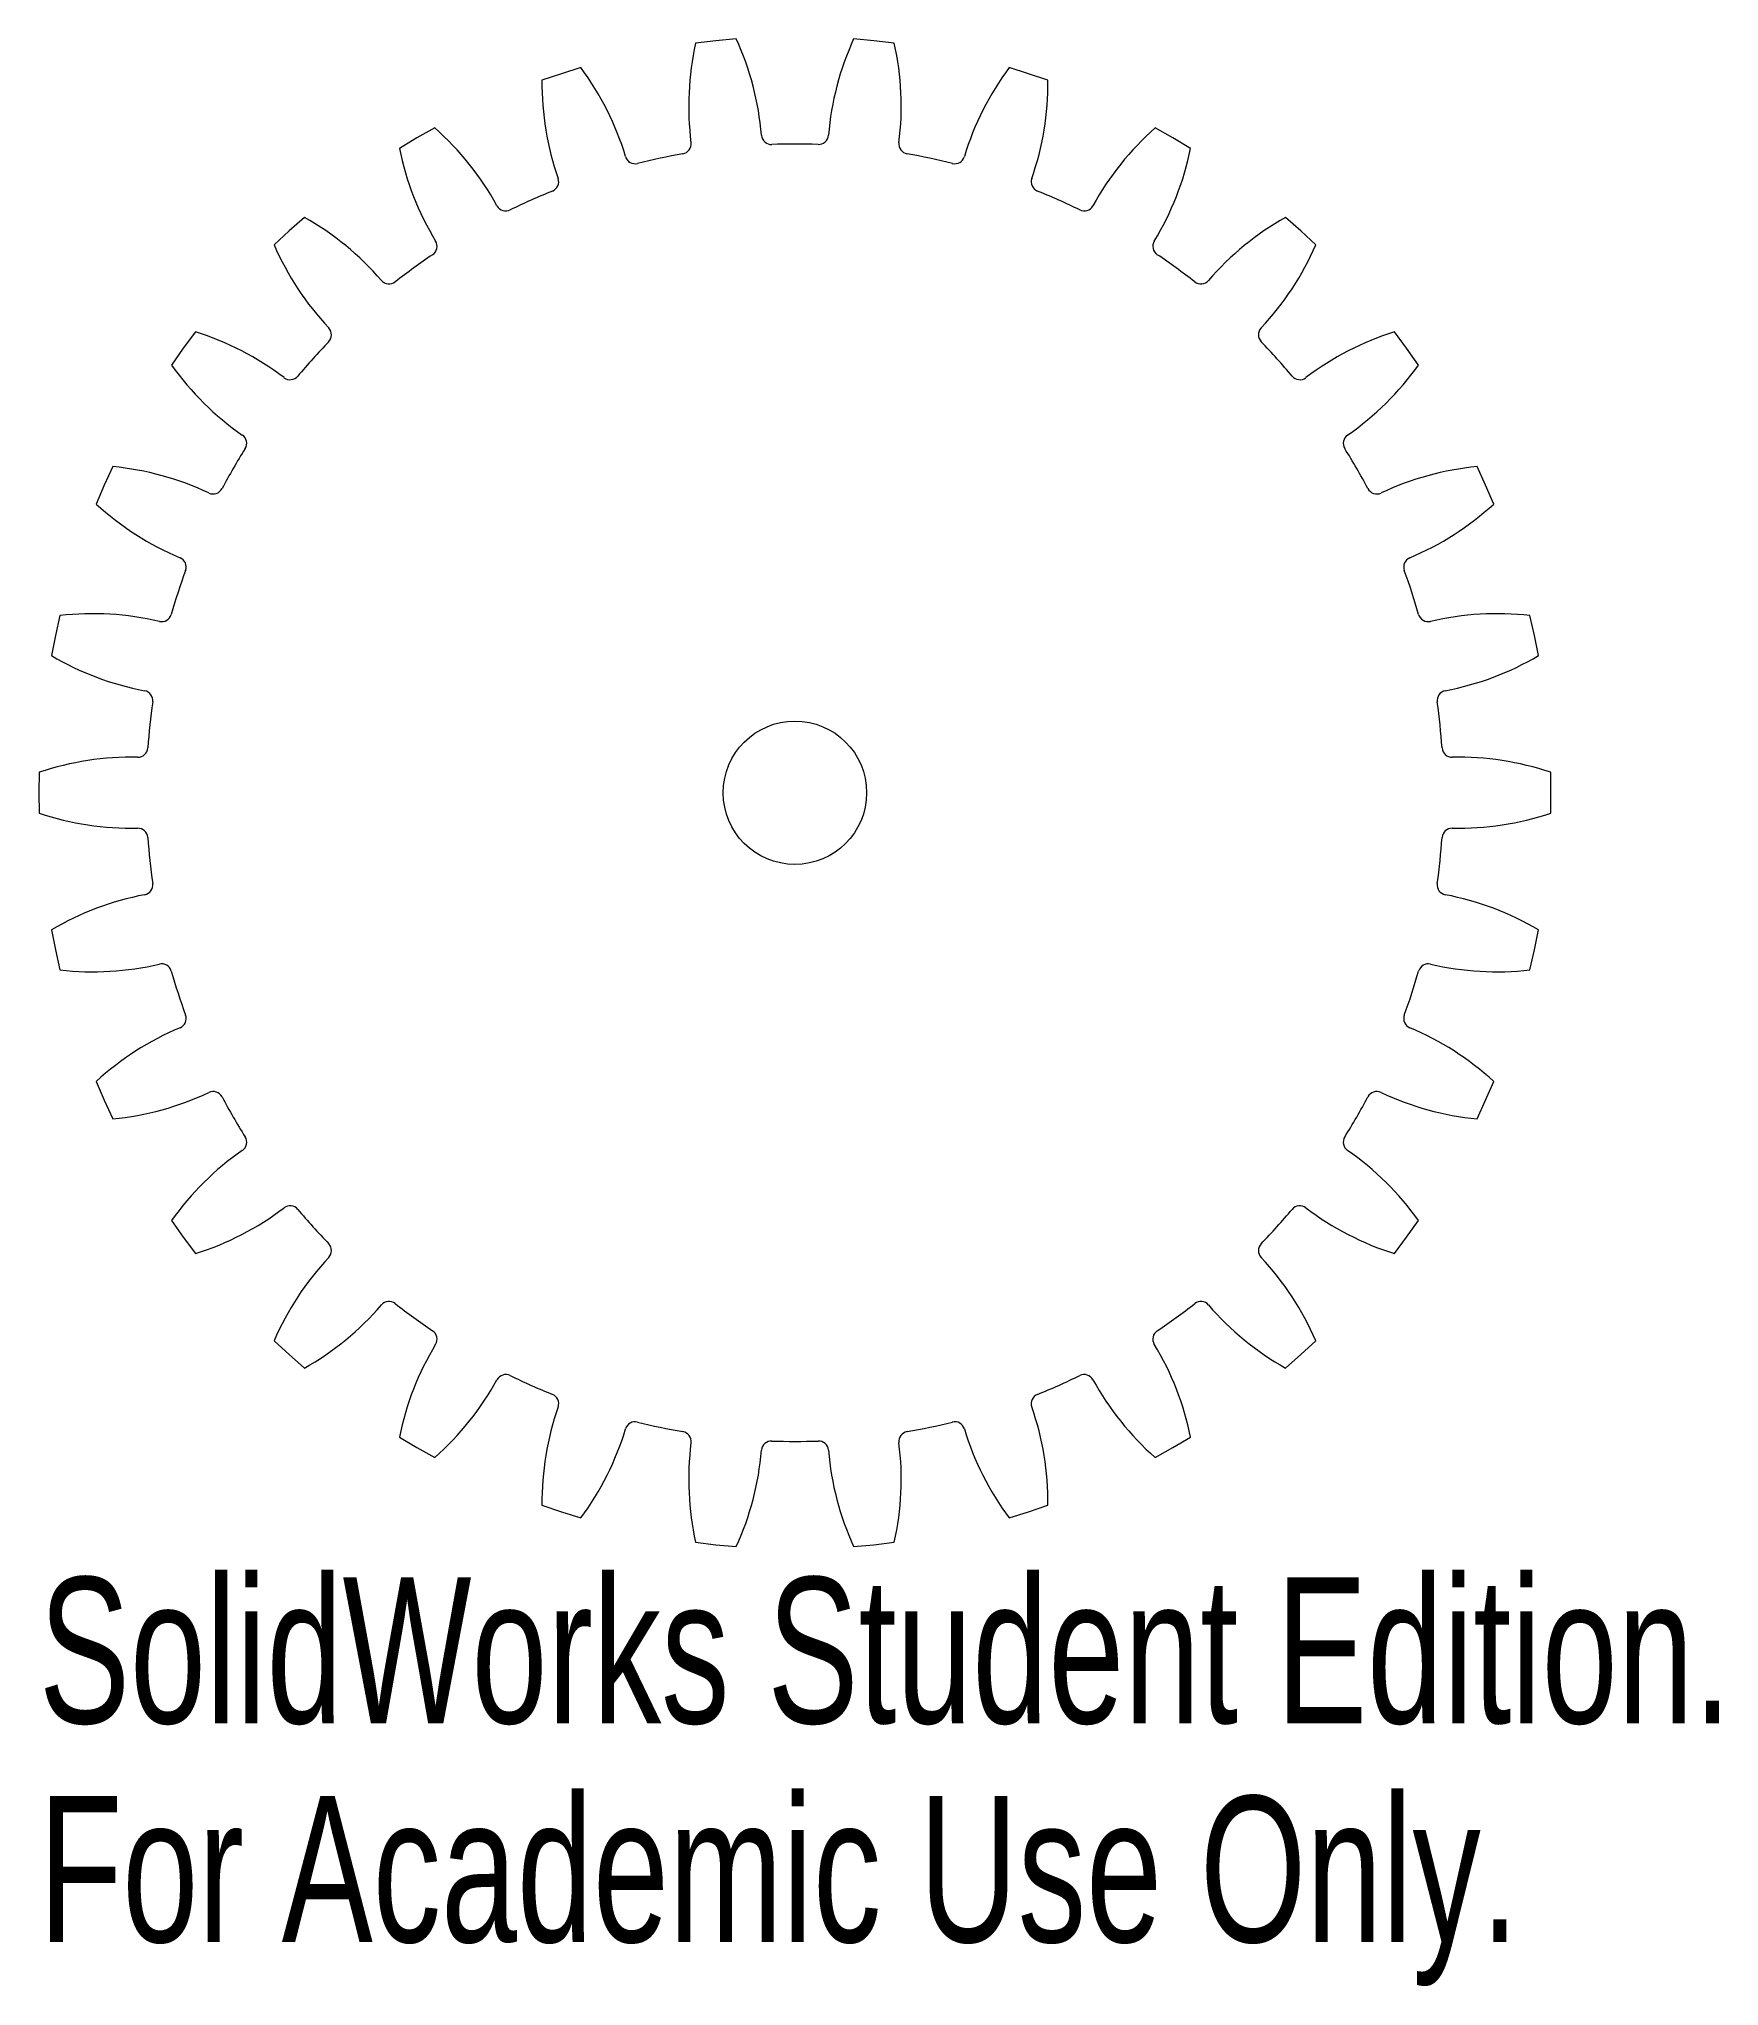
# Model space of a CAD drawing. Header units: millimetres. Extents: x -25.1 to 30.6, y -39.5 to 25.
import ezdxf

# ---------------------------------------------------------------- set-up
doc = ezdxf.new("R2010")
doc.units = ezdxf.units.MM
doc.styles.add('SLDTEXTSTYLE0', font='TXT', dxfattribs={"width": 0.7})

msp = doc.modelspace()

# ---------------------------------------------------------------- linework, layer by layer
at = {"color": 7, "linetype": 'Continuous', "lineweight": 15}
for p, q in [((-2.618, 24.913), (-3.291, 24.833)), ((-1.944, 24.974), (-2.618, 24.913)), ((2.618, 24.913), (1.944, 24.974)), ((3.291, 24.833), (2.618, 24.913)), ((-7.094, 24.025), (-7.741, 23.824)), ((7.741, 23.824), (7.094, 24.025)), ((-7.741, 23.824), (-8.382, 23.606)), ((8.382, 23.606), (7.741, 23.824)), ((-11.934, 22.025), (-12.525, 21.694)), ((12.525, 21.694), (11.934, 22.025)), ((-12.525, 21.694), (-13.107, 21.347)), ((13.107, 21.347), (12.525, 21.694)), ((-16.252, 19.062), (-16.762, 18.616)), ((16.762, 18.616), (16.252, 19.062)), ((-16.762, 18.616), (-17.259, 18.156)), ((17.259, 18.156), (16.762, 18.616)), ((-19.86, 15.267), (-20.266, 14.724)), ((20.266, 14.724), (19.86, 15.267)), ((-20.266, 14.724), (-20.657, 14.17)), ((20.657, 14.17), (20.266, 14.724)), ((-22.6, 10.804), (-22.884, 10.189)), ((22.884, 10.189), (22.6, 10.804)), ((-22.884, 10.189), (-23.152, 9.566)), ((23.152, 9.566), (22.884, 10.189)), ((-24.353, 5.869), (-24.503, 5.208)), ((24.503, 5.208), (24.353, 5.869)), ((-24.503, 5.208), (-24.635, 4.544)), ((24.635, 4.544), (24.503, 5.208)), ((-25.041, 0.678), (-25.05, 0)), ((25.05, 0), (25.041, 0.678)), ((-25.05, 0), (-25.041, -0.678)), ((25.041, -0.678), (25.05, 0)), ((-24.635, -4.544), (-24.503, -5.208)), ((24.503, -5.208), (24.635, -4.544)), ((-24.503, -5.208), (-24.353, -5.869)), ((24.353, -5.869), (24.503, -5.208)), ((-23.152, -9.566), (-22.884, -10.189)), ((22.884, -10.189), (23.152, -9.566)), ((-22.884, -10.189), (-22.6, -10.804)), ((22.6, -10.804), (22.884, -10.189)), ((-20.657, -14.17), (-20.266, -14.724)), ((20.266, -14.724), (20.657, -14.17)), ((-20.266, -14.724), (-19.86, -15.267)), ((19.86, -15.267), (20.266, -14.724)), ((-17.259, -18.156), (-16.762, -18.616)), ((-16.762, -18.616), (-16.252, -19.062)), ((16.252, -19.062), (16.762, -18.616)), ((16.762, -18.616), (17.259, -18.156)), ((-13.107, -21.347), (-12.525, -21.694)), ((-12.525, -21.694), (-11.934, -22.025)), ((11.934, -22.025), (12.525, -21.694)), ((12.525, -21.694), (13.107, -21.347)), ((-8.382, -23.606), (-7.741, -23.824)), ((-7.741, -23.824), (-7.094, -24.025)), ((7.094, -24.025), (7.741, -23.824)), ((7.741, -23.824), (8.382, -23.606)), ((-3.291, -24.833), (-2.618, -24.913)), ((-2.618, -24.913), (-1.944, -24.974)), ((1.944, -24.974), (2.618, -24.913)), ((2.618, -24.913), (3.291, -24.833))]:
    msp.add_line(p, q, dxfattribs=at)
msp.add_circle((0, 0), 2.375, dxfattribs=at)
for centre, radius, start, end in [((6.109, 22.745), 9.63, 167.47806, 187.20142), ((-10.705, 20.978), 9.63, 4.79858, 24.52194), ((10.705, 20.978), 9.63, 155.47806, 175.20142), ((-6.109, 22.745), 9.63, 352.79858, 12.52194), ((-14.832, 18.294), 9.63, 16.79858, 36.52194), ((14.832, 18.294), 9.63, 143.47806, 163.20142), ((1.247, 23.518), 9.63, 179.47806, 199.20142), ((-1.247, 23.518), 9.63, 340.79858, 0.52194), ((-18.312, 14.81), 9.63, 28.79858, 48.52194), ((18.312, 14.81), 9.63, 131.47806, 151.20142), ((-3.67, 23.263), 9.63, 191.47806, 211.20142), ((-3.774, 21.496), 0.332, 279.95857, 7.20142), ((-0.777, 21.811), 0.333, 184.79858, 272.04143), ((0, 0), 21.492, 87.95857, 92.04143), ((0.777, 21.811), 0.332, 267.95857, 355.20142), ((3.774, 21.496), 0.333, 172.79858, 260.04143), ((3.67, 23.263), 9.63, 328.79858, 348.52194), ((-5.295, 21.173), 0.333, 196.79858, 284.04143), ((0, 0), 21.492, 99.95857, 104.04143), ((0, 0), 21.492, 75.95857, 80.04143), ((5.295, 21.173), 0.333, 255.95857, 343.20142), ((-8.161, 20.242), 0.332, 291.95857, 19.20142), ((8.161, 20.242), 0.333, 160.79858, 248.04143), ((-9.582, 19.609), 0.333, 208.79858, 296.04143), ((0, 0), 21.492, 111.95857, 116.04143), ((0, 0), 21.492, 63.95857, 68.04143), ((9.582, 19.609), 0.333, 243.95857, 331.20142), ((-20.991, 10.679), 9.63, 40.79858, 60.52194), ((20.991, 10.679), 9.63, 119.47806, 139.20142), ((-8.427, 21.992), 9.63, 203.47806, 223.20142), ((-12.191, 18.103), 0.333, 303.95857, 31.20142), ((12.191, 18.103), 0.333, 148.79858, 236.04143), ((8.427, 21.992), 9.63, 316.79858, 336.52194), ((0, 0), 21.492, 123.95857, 128.04143), ((0, 0), 21.492, 51.95857, 56.04143), ((-13.449, 17.189), 0.333, 220.79858, 308.04143), ((13.449, 17.189), 0.333, 231.95857, 319.20142), ((-22.752, 6.082), 9.63, 52.79858, 72.52194), ((0, 0), 21.492, 135.95857, 140.04143), ((-15.689, 15.172), 0.332, 315.95857, 43.20142), ((15.689, 15.172), 0.333, 136.79858, 224.04143), ((0, 0), 21.492, 39.95857, 44.04143), ((22.752, 6.082), 9.63, 107.47806, 127.20142), ((-12.815, 19.759), 9.63, 215.47806, 235.20142), ((-16.729, 14.017), 0.333, 232.79858, 320.04143), ((16.729, 14.017), 0.333, 219.95857, 307.20142), ((12.815, 19.759), 9.63, 304.79858, 324.52194), ((-18.5, 11.579), 0.333, 327.95857, 55.20142), ((18.5, 11.579), 0.333, 124.79858, 212.04143), ((0, 0), 21.492, 147.95857, 152.04143), ((0, 0), 21.492, 27.95857, 32.04143), ((-23.52, 1.218), 9.63, 64.79858, 84.52194), ((23.52, 1.218), 9.63, 95.47806, 115.20142), ((-19.278, 10.232), 0.333, 244.79858, 332.04143), ((19.278, 10.232), 0.333, 207.95857, 295.20142), ((-16.643, 16.663), 9.63, 227.47806, 247.20142), ((16.643, 16.663), 9.63, 292.79858, 312.52194), ((-20.503, 7.479), 0.333, 339.95857, 67.20142), ((20.503, 7.479), 0.333, 112.79858, 200.04143), ((0, 0), 21.492, 159.95857, 164.04143), ((0, 0), 21.492, 15.95857, 20.04143), ((-23.259, -3.698), 9.63, 76.79858, 96.52194), ((-20.984, 6.001), 0.332, 256.79858, 344.04143), ((20.984, 6.001), 0.333, 195.95857, 283.20142), ((23.259, -3.698), 9.63, 83.47806, 103.20142), ((-19.744, 12.839), 9.63, 239.47806, 259.20142), ((19.744, 12.839), 9.63, 280.79858, 300.52194), ((-21.61, 3.053), 0.332, 351.95857, 79.20142), ((21.61, 3.053), 0.333, 100.79858, 188.04143), ((0, 0), 21.492, 171.95857, 176.04143), ((0, 0), 21.492, 3.95857, 8.04143), ((-21.773, 1.507), 0.332, 268.79858, 356.04143), ((21.773, 1.507), 0.332, 183.95857, 271.20142), ((-21.982, -8.453), 9.63, 88.79858, 108.52194), ((21.982, -8.453), 9.63, 71.47806, 91.20142), ((-21.982, 8.453), 9.63, 251.47806, 271.20142), ((-21.773, -1.507), 0.332, 3.95857, 91.20142), ((21.773, -1.507), 0.332, 88.79858, 176.04143), ((21.982, 8.453), 9.63, 268.79858, 288.52194), ((0, 0), 21.492, 183.95857, 188.04143), ((0, 0), 21.492, 351.95857, 356.04143), ((-21.61, -3.053), 0.332, 280.79858, 8.04143), ((21.61, -3.053), 0.333, 171.95857, 259.20142), ((-19.744, -12.839), 9.63, 100.79858, 120.52194), ((19.744, -12.839), 9.63, 59.47806, 79.20142), ((-23.259, 3.698), 9.63, 263.47806, 283.20142), ((-20.984, -6.001), 0.333, 15.95857, 103.20142), ((20.984, -6.001), 0.332, 76.79858, 164.04143), ((23.259, 3.698), 9.63, 256.79858, 276.52194), ((0, 0), 21.492, 195.95857, 200.04143), ((0, 0), 21.492, 339.95857, 344.04143), ((-20.503, -7.479), 0.332, 292.79858, 20.04143), ((20.503, -7.479), 0.333, 159.95857, 247.20142), ((-16.643, -16.663), 9.63, 112.79858, 132.52194), ((16.643, -16.663), 9.63, 47.47806, 67.20142), ((-23.52, -1.218), 9.63, 275.47806, 295.20142), ((-19.278, -10.232), 0.333, 27.95857, 115.20142), ((0, 0), 21.492, 207.95857, 212.04143), ((0, 0), 21.492, 327.95857, 332.04143), ((19.278, -10.232), 0.333, 64.79858, 152.04143), ((23.52, -1.218), 9.63, 244.79858, 264.52194), ((-18.5, -11.579), 0.333, 304.79858, 32.04143), ((18.5, -11.579), 0.333, 147.95857, 235.20142), ((-12.815, -19.759), 9.63, 124.79858, 144.52194), ((12.815, -19.759), 9.63, 35.47806, 55.20142), ((-22.752, -6.082), 9.63, 287.47806, 307.20142), ((-16.729, -14.017), 0.333, 39.95857, 127.20142), ((0, 0), 21.492, 219.95857, 224.04143), ((0, 0), 21.492, 315.95857, 320.04143), ((16.729, -14.017), 0.333, 52.79858, 140.04143), ((22.752, -6.082), 9.63, 232.79858, 252.52194), ((-8.427, -21.992), 9.63, 136.79858, 156.52194), ((-15.689, -15.172), 0.332, 316.79858, 44.04143), ((15.689, -15.172), 0.333, 135.95857, 223.20142), ((8.427, -21.992), 9.63, 23.47806, 43.20142), ((-20.991, -10.679), 9.63, 299.47806, 319.20142), ((-13.449, -17.189), 0.333, 51.95857, 139.20142), ((0, 0), 21.492, 231.95857, 236.04143), ((0, 0), 21.492, 303.95857, 308.04143), ((13.449, -17.189), 0.332, 40.79858, 128.04143), ((20.991, -10.679), 9.63, 220.79858, 240.52194), ((-12.191, -18.103), 0.332, 328.79858, 56.04143), ((12.191, -18.103), 0.333, 123.95857, 211.20142), ((-3.67, -23.263), 9.63, 148.79858, 168.52194), ((3.67, -23.263), 9.63, 11.47806, 31.20142), ((-9.582, -19.609), 0.333, 63.95857, 151.20142), ((0, 0), 21.492, 243.95857, 248.04143), ((0, 0), 21.492, 291.95857, 296.04143), ((9.582, -19.609), 0.333, 28.79858, 116.04143), ((-18.312, -14.81), 9.63, 311.47806, 331.20142), ((-8.161, -20.242), 0.333, 340.79858, 68.04143), ((8.161, -20.242), 0.333, 111.95857, 199.20142), ((18.312, -14.81), 9.63, 208.79858, 228.52194), ((1.247, -23.518), 9.63, 160.79858, 180.52194), ((-1.247, -23.518), 9.63, 359.47806, 19.20142), ((-14.832, -18.294), 9.63, 323.47806, 343.20142), ((-5.295, -21.173), 0.333, 75.95857, 163.20142), ((0, 0), 21.492, 255.95857, 260.04143), ((-3.774, -21.496), 0.333, 352.79858, 80.04143), ((3.774, -21.496), 0.333, 99.95857, 187.20142), ((0, 0), 21.492, 279.95857, 284.04143), ((5.295, -21.173), 0.333, 16.79858, 104.04143), ((14.832, -18.294), 9.63, 196.79858, 216.52194), ((6.109, -22.745), 9.63, 172.79858, 192.52194), ((-10.705, -20.978), 9.63, 335.47806, 355.20142), ((-0.777, -21.811), 0.332, 87.95857, 175.20142), ((0, 0), 21.492, 267.95857, 272.04143), ((0.777, -21.811), 0.332, 4.79858, 92.04143), ((10.705, -20.978), 9.63, 184.79858, 204.52194), ((-6.109, -22.745), 9.63, 347.47806, 7.20142)]:
    msp.add_arc(centre, radius, start, end, dxfattribs=at)

# ---------------------------------------------------------------- texts
at = {"color": 7, "linetype": 'Continuous', "char_height": 4.83362, "attachment_point": 1, "style": 'SLDTEXTSTYLE0'}
for s, insert in [('SolidWorks Student Edition.', (-25.05, -25.994)), ('For Academic Use Only.', (-25.05, -33.244))]:
    msp.add_mtext(s, dxfattribs=dict(at, insert=insert))

doc.saveas('drawing.dxf')
